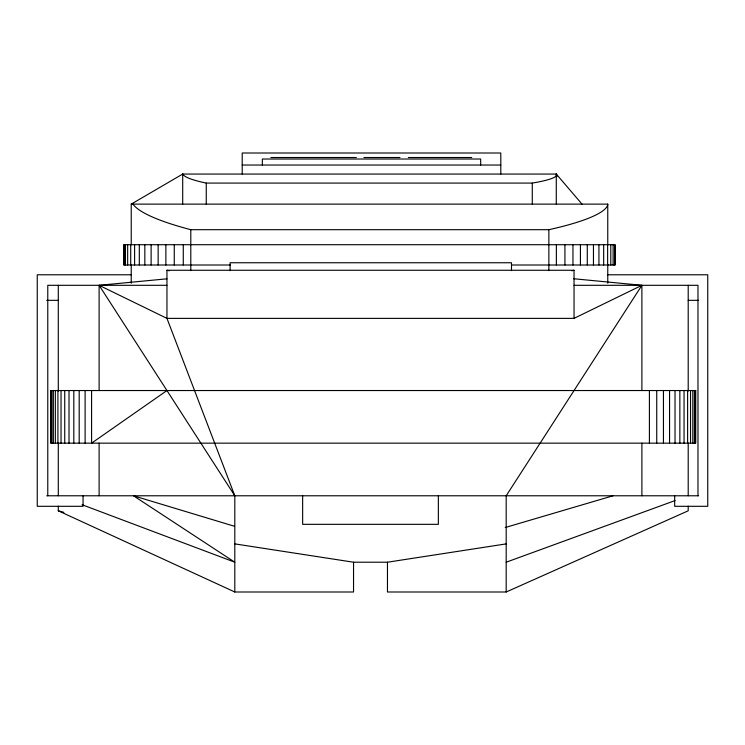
<?xml version="1.0" encoding="UTF-8"?>
<svg xmlns="http://www.w3.org/2000/svg" width="745" height="745" viewBox="0 0 745 745"><rect width="100%" height="100%" fill="white"/><g stroke="black" fill="none" stroke-linecap="round" stroke-linejoin="round"><path stroke-width="1.12" d="M166.954 390.538L91.588 443.154L91.588 390.538M131.232 244.714L131.232 204.121L182.702 174.06L556.282 174.06L582.022 204.121M99.113 390.538L99.113 285.307L166.954 318.376L574.041 318.376L641.892 285.307L641.892 390.538M506.19 543.887L387.465 562.214L387.465 591.996L506.19 591.996L688.203 510.809L688.203 506.181M506.19 562.214L675.128 500.547M505.25 527.525L613.042 495.779M571.797 270.798L574.041 270.267L574.041 318.376M166.954 278.816L99.113 285.307L234.805 495.779L234.805 591.996L353.54 591.996L353.54 562.214L234.805 543.887M270.854 157.521L356.352 157.521M363.923 157.521L399.972 157.521M408.344 157.521L471.753 157.521M242.218 165.036L500.798 165.036M182.87 174.06A160.911 17.303 1.9 0 0 206.253 183.074L532.275 183.074A110.586 11.836 -1.9 0 0 556.282 174.06L557.251 176.155M131.232 204.121L607.762 204.121L607.762 244.714M132.992 204.121A174.442 31.849 5.9 0 0 190.794 229.683L548.86 229.683A131.055 23.728 -5.9 0 0 607.762 204.121M230.326 265.006L123.717 265.006L123.717 244.714L615.277 244.714L615.277 265.006L511.657 265.006M234.805 495.779L166.954 318.376L166.954 270.267L574.041 270.267M131.232 274.784L37.25 274.784L37.25 506.302L83.058 506.302L83.058 495.779M607.762 274.784L707.75 274.784L707.75 506.302L674.672 506.302L674.672 495.779M166.954 285.307L47.773 285.307L47.773 495.779M574.041 285.307L697.981 285.307L697.981 495.779M46.73 300.337L58.296 300.337M688.203 300.337L698.614 300.337M46.73 495.779L698.614 495.779M353.54 562.214L387.465 562.214M573.641 278.732L641.892 285.307L506.19 495.779L506.19 591.996M166.954 270.267L169.162 270.77M58.296 506.181L58.296 510.809L63.893 512.346M234.61 526.315L133.467 495.779L234.805 562.214L82.118 504.747M58.296 510.809L234.805 591.996M695.402 390.538L695.402 443.154M694.424 390.538L694.424 443.154M692.803 390.538L692.803 443.154M690.531 390.538L690.531 443.154M688.203 285.307L688.203 391.078M688.203 443.154L688.203 495.779M687.607 390.538L687.607 443.154M684.05 390.538L684.05 443.154M679.85 390.538L679.85 443.154M675.017 390.538L675.017 443.154M669.55 390.538L669.55 443.154M663.45 390.538L663.45 443.154M656.736 390.538L656.736 443.154M649.407 390.538L649.407 443.154M641.892 443.154L641.892 495.779M614.625 244.714L614.625 265.006M613.126 244.714L613.126 265.006M610.788 244.714L610.788 265.006M607.762 264.428L607.762 283.202M607.631 244.714L607.631 265.006M603.673 244.714L603.673 265.006M598.933 244.714L598.933 265.006M593.458 244.714L593.458 265.006M587.284 244.714L587.284 265.006M580.429 244.714L580.429 265.006M572.961 244.714L572.961 265.006M564.924 244.714L564.924 265.006M556.375 244.714L556.375 265.006M556.282 174.06L556.282 204.121M548.86 229.683L548.86 270.649M532.275 183.074L532.275 204.121M511.489 270.649L511.489 262.752L230.103 262.752L230.103 270.649M500.798 174.06L500.798 153.004L242.218 153.004L242.218 174.06M480.674 165.036L480.674 159.02L262.342 159.02L262.342 165.036M438.349 495.779L438.349 524.34L302.647 524.34L302.647 495.779M206.253 183.074L206.253 204.121M190.794 229.683L190.794 270.649M183.279 244.714L183.279 265.006M182.702 174.06L182.702 204.121M174.265 244.714L174.265 265.006M165.874 244.714L165.874 265.006M158.145 244.714L158.145 265.006M151.123 244.714L151.123 265.006M144.837 244.714L144.837 265.006M139.315 244.714L139.315 265.006M134.603 244.714L134.603 265.006M131.232 264.428L131.232 283.202M130.71 244.714L130.71 265.006M127.656 244.714L127.656 265.006M125.467 244.714L125.467 265.006M124.154 244.714L124.154 265.006M99.113 443.154L99.113 495.779M85.116 390.538L85.116 443.154M79.194 390.538L79.194 443.154M73.82 390.538L73.82 443.154M69.006 390.538L69.006 443.154M64.74 390.538L64.74 443.154M61.043 390.538L61.043 443.154M58.296 285.307L58.296 391.078M58.296 443.154L58.296 495.779M57.914 390.538L57.914 443.154M55.344 390.538L55.344 443.154M53.351 390.538L53.351 443.154M51.926 390.538L51.926 443.154M51.07 390.538L51.07 443.154M695.728 390.538L50.781 390.538L50.781 443.154L695.728 443.154L695.728 390.538"/></g></svg>
